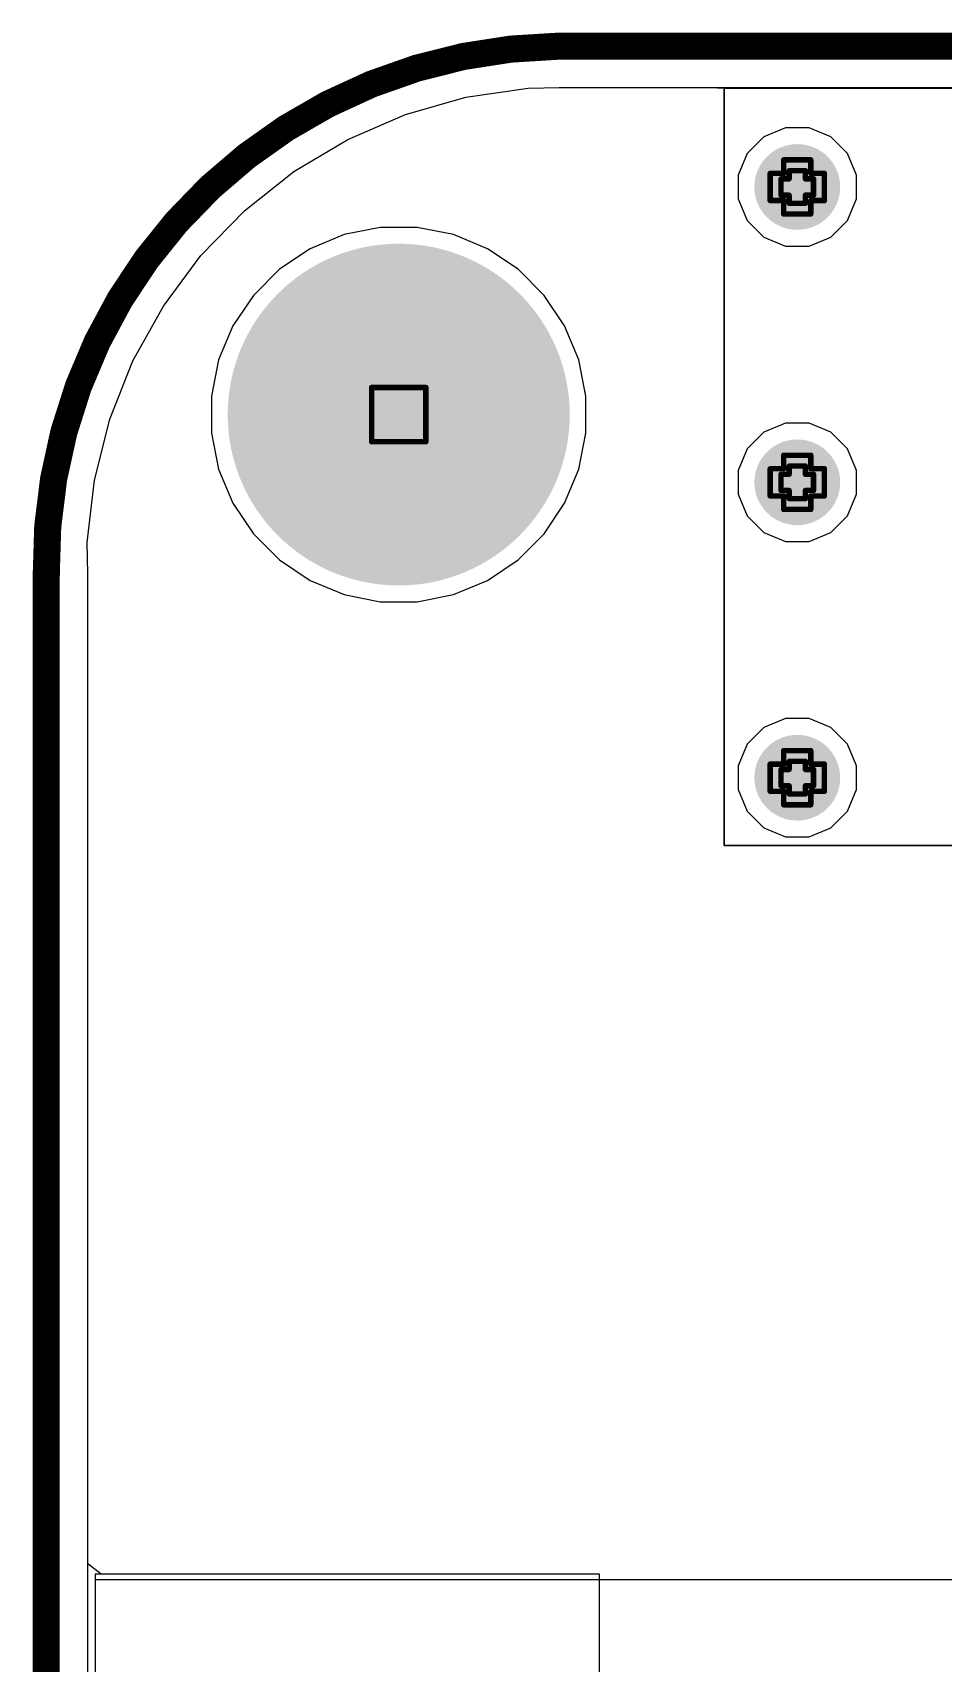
# Model space of a CAD drawing. Header units: inches. Extents: x -7 to 5163, y -3 to 5149.
# Drawn here: x -3.3 to 5.23, y 175.49 to 190.78 of the extents above; entities that cross this region are included whole.
import ezdxf

# ---------------------------------------------------------------- set-up
doc = ezdxf.new("R2010")
doc.units = ezdxf.units.IN
for name, color, linetype in [('Board Outline', 216, 'Continuous'), ('Bottom Layer', 5, 'Continuous'), ('Bottom Solder', 6, 'Continuous'), ('Drill Drawing', 1, 'Continuous'), ('GND', 76, 'Continuous'), ('Multi-Layer', 9, 'Continuous'), ('Pad Holes', 156, 'Continuous'), ('PWR', 16, 'Continuous'), ('Top Layer', 1, 'Continuous'), ('Top Solder', 216, 'Continuous'), ('Via Holes', 16, 'Continuous')]:
    doc.layers.add(name, color=color, linetype=linetype)

msp = doc.modelspace()

# ---------------------------------------------------------------- hatches: boundary and pattern name
at = {"layer": 'Bottom Layer'}
h = msp.add_hatch(color=5, dxfattribs=at)
edge = h.paths.add_edge_path()
edge.add_arc((3.861, 189.332), 0.3, 0, 360)
h = msp.add_hatch(color=5, dxfattribs=at)
edge = h.paths.add_edge_path()
edge.add_arc((0.127, 187.198), 1.5, 0, 360)
h = msp.add_hatch(color=5, dxfattribs=at)
edge = h.paths.add_edge_path()
edge.add_arc((3.861, 186.563), 0.3, 0, 360)
h = msp.add_hatch(color=5, dxfattribs=at)
edge = h.paths.add_edge_path()
edge.add_arc((3.861, 183.794), 0.3, 0, 360)
at = {"layer": 'Bottom Solder'}
h = msp.add_hatch(color=6, dxfattribs=at)
edge = h.paths.add_edge_path()
edge.add_arc((3.861, 189.332), 0.402, 0, 360)
h = msp.add_hatch(color=6, dxfattribs=at)
edge = h.paths.add_edge_path()
edge.add_arc((0.127, 187.198), 1.602, 0, 360)
h = msp.add_hatch(color=6, dxfattribs=at)
edge = h.paths.add_edge_path()
edge.add_arc((3.861, 186.563), 0.402, 0, 360)
h = msp.add_hatch(color=6, dxfattribs=at)
edge = h.paths.add_edge_path()
edge.add_arc((3.861, 183.794), 0.402, 0, 360)
at = {"layer": 'GND'}
h = msp.add_hatch(color=76, dxfattribs=at)
edge = h.paths.add_edge_path()
edge.add_arc((3.861, 189.332), 0.3, 0, 360)
h = msp.add_hatch(color=76, dxfattribs=at)
edge = h.paths.add_edge_path()
edge.add_arc((0.127, 187.198), 1.5, 0, 360)
h = msp.add_hatch(color=76, dxfattribs=at)
edge = h.paths.add_edge_path()
edge.add_arc((3.861, 186.563), 0.3, 0, 360)
h = msp.add_hatch(color=76, dxfattribs=at)
edge = h.paths.add_edge_path()
edge.add_arc((3.861, 183.794), 0.3, 0, 360)
at = {"layer": 'Multi-Layer'}
h = msp.add_hatch(color=9, dxfattribs=at)
edge = h.paths.add_edge_path()
edge.add_arc((0.127, 187.198), 1.5, 0, 360)
at = {"layer": 'Pad Holes'}
h = msp.add_hatch(color=7, dxfattribs=at)
edge = h.paths.add_edge_path()
edge.add_arc((0.127, 187.198), 1.5, 0, 360)
at = {"layer": 'PWR'}
h = msp.add_hatch(color=16, dxfattribs=at)
edge = h.paths.add_edge_path()
edge.add_arc((3.861, 189.332), 0.3, 0, 360)
h = msp.add_hatch(color=16, dxfattribs=at)
edge = h.paths.add_edge_path()
edge.add_arc((0.127, 187.198), 1.5, 0, 360)
h = msp.add_hatch(color=16, dxfattribs=at)
edge = h.paths.add_edge_path()
edge.add_arc((3.861, 186.563), 0.3, 0, 360)
h = msp.add_hatch(color=16, dxfattribs=at)
edge = h.paths.add_edge_path()
edge.add_arc((3.861, 183.794), 0.3, 0, 360)
at = {"layer": 'Top Layer'}
h = msp.add_hatch(color=1, dxfattribs=at)
edge = h.paths.add_edge_path()
edge.add_arc((3.861, 189.332), 0.3, 0, 360)
h = msp.add_hatch(color=1, dxfattribs=at)
edge = h.paths.add_edge_path()
edge.add_arc((0.127, 187.198), 1.5, 0, 360)
h = msp.add_hatch(color=1, dxfattribs=at)
edge = h.paths.add_edge_path()
edge.add_arc((3.861, 186.563), 0.3, 0, 360)
h = msp.add_hatch(color=1, dxfattribs=at)
edge = h.paths.add_edge_path()
edge.add_arc((3.861, 183.794), 0.3, 0, 360)
at = {"layer": 'Top Solder'}
h = msp.add_hatch(color=216, dxfattribs=at)
edge = h.paths.add_edge_path()
edge.add_arc((3.861, 189.332), 0.402, 0, 360)
h = msp.add_hatch(color=216, dxfattribs=at)
edge = h.paths.add_edge_path()
edge.add_arc((0.127, 187.198), 1.602, 0, 360)
h = msp.add_hatch(color=216, dxfattribs=at)
edge = h.paths.add_edge_path()
edge.add_arc((3.861, 186.563), 0.402, 0, 360)
h = msp.add_hatch(color=216, dxfattribs=at)
edge = h.paths.add_edge_path()
edge.add_arc((3.861, 183.794), 0.402, 0, 360)
at = {"layer": 'Via Holes'}
h = msp.add_hatch(color=7, dxfattribs=at)
edge = h.paths.add_edge_path()
edge.add_arc((3.861, 189.332), 0.15, 0, 360)
h = msp.add_hatch(color=7, dxfattribs=at)
edge = h.paths.add_edge_path()
edge.add_arc((3.861, 186.563), 0.15, 0, 360)
h = msp.add_hatch(color=7, dxfattribs=at)
edge = h.paths.add_edge_path()
edge.add_arc((3.861, 183.794), 0.15, 0, 360)

# ---------------------------------------------------------------- linework, layer by layer
at = {"layer": 'Board Outline'}
for points in [[(-3.175, 185.698, 0.254, 0.254, -0.414214), (1.627, 190.652, 0.254, 0.254, 0)], [(1.627, 190.652, 0.254, 0.254, 0), (74.598, 190.652, 0.254, 0.254, 0)], [(-3.175, 1.629, 0.254, 0.254, 0), (-3.175, 185.698, 0.254, 0.254, 0)]]:
    msp.add_lwpolyline(points, format="xyseb", dxfattribs=at)
for points in [[(1.563, 190.652, 0.127, 0.127, 1), (1.69, 190.652, 0.127, 0.127, 1)], [(1.563, 190.652, 0.127, 0.127, 1), (1.69, 190.652, 0.127, 0.127, 1)], [(-3.238, 185.698, 0.127, 0.127, 1), (-3.111, 185.698, 0.127, 0.127, 1)], [(-3.238, 185.698, 0.127, 0.127, 1), (-3.111, 185.698, 0.127, 0.127, 1)]]:
    msp.add_lwpolyline(points, format="xyseb", close=True, dxfattribs=at)
at = {"layer": 'Bottom Layer'}
for p, q in [((0.756, 190.173), (1.339, 190.259)), ((1.339, 190.259), (1.63, 190.263)), ((1.63, 190.263), (21.996, 190.263)), ((0.19, 190.012), (0.756, 190.173)), ((-0.35, 189.778), (0.19, 190.012)), ((3.751, 189.886), (3.547, 189.801)), ((3.971, 189.886), (3.751, 189.886)), ((4.175, 189.801), (3.971, 189.886)), ((-0.855, 189.476), (-0.35, 189.778)), ((3.547, 189.801), (3.391, 189.645)), ((4.33, 189.645), (4.175, 189.801)), ((3.391, 189.645), (3.307, 189.442)), ((4.415, 189.442), (4.33, 189.645)), ((-1.316, 189.11), (-0.855, 189.476)), ((3.307, 189.442), (3.307, 189.221)), ((4.415, 189.221), (4.415, 189.442)), ((-1.726, 188.688), (-1.316, 189.11)), ((3.307, 189.221), (3.391, 189.018)), ((4.33, 189.018), (4.415, 189.221)), ((3.391, 189.018), (3.547, 188.862)), ((4.175, 188.862), (4.33, 189.018)), ((-0.385, 188.885), (-0.704, 188.752)), ((-0.046, 188.952), (-0.385, 188.885)), ((0.3, 188.952), (-0.046, 188.952)), ((0.639, 188.885), (0.3, 188.952)), ((0.958, 188.752), (0.639, 188.885)), ((3.547, 188.862), (3.751, 188.778)), ((3.971, 188.778), (4.175, 188.862)), ((-2.077, 188.215), (-1.726, 188.688)), ((-0.704, 188.752), (-0.991, 188.56)), ((1.245, 188.56), (0.958, 188.752)), ((3.751, 188.778), (3.971, 188.778)), ((-0.991, 188.56), (-1.235, 188.316)), ((1.489, 188.316), (1.245, 188.56)), ((-2.363, 187.701), (-2.077, 188.215)), ((-1.235, 188.316), (-1.427, 188.029)), ((1.681, 188.029), (1.489, 188.316)), ((-1.427, 188.029), (-1.56, 187.71)), ((1.814, 187.71), (1.681, 188.029)), ((-2.58, 187.154), (-2.363, 187.701)), ((-1.56, 187.71), (-1.627, 187.371)), ((1.881, 187.371), (1.814, 187.71)), ((-1.627, 187.371), (-1.627, 187.025)), ((1.881, 187.025), (1.881, 187.371)), ((-2.723, 186.583), (-2.58, 187.154)), ((-1.627, 187.025), (-1.56, 186.686)), ((1.814, 186.686), (1.881, 187.025)), ((3.547, 187.033), (3.391, 186.877)), ((3.751, 187.117), (3.547, 187.033)), ((3.971, 187.117), (3.751, 187.117)), ((4.175, 187.033), (3.971, 187.117)), ((4.33, 186.877), (4.175, 187.033)), ((3.391, 186.877), (3.307, 186.673)), ((4.415, 186.673), (4.33, 186.877)), ((-1.56, 186.686), (-1.427, 186.367)), ((1.681, 186.367), (1.814, 186.686)), ((3.307, 186.673), (3.307, 186.453)), ((4.415, 186.453), (4.415, 186.673)), ((-2.791, 185.998), (-2.723, 186.583)), ((-1.427, 186.367), (-1.235, 186.08)), ((1.489, 186.08), (1.681, 186.367)), ((3.307, 186.453), (3.391, 186.249)), ((4.33, 186.249), (4.415, 186.453)), ((3.391, 186.249), (3.547, 186.093)), ((4.175, 186.093), (4.33, 186.249)), ((-1.235, 186.08), (-0.991, 185.836)), ((1.245, 185.836), (1.489, 186.08)), ((3.547, 186.093), (3.751, 186.009)), ((3.971, 186.009), (4.175, 186.093)), ((-2.787, 185.704), (-2.791, 185.998)), ((3.751, 186.009), (3.971, 186.009)), ((-0.991, 185.836), (-0.704, 185.644)), ((0.958, 185.644), (1.245, 185.836)), ((-2.787, 185.701), (-2.787, 185.704)), ((-2.787, 185.698), (-2.787, 185.701)), ((-2.787, 176.425), (-2.787, 185.698)), ((-0.704, 185.644), (-0.385, 185.511)), ((0.639, 185.511), (0.958, 185.644)), ((-0.385, 185.511), (-0.046, 185.444)), ((-0.046, 185.444), (0.3, 185.444)), ((0.3, 185.444), (0.639, 185.511)), ((3.547, 184.264), (3.391, 184.108)), ((3.751, 184.348), (3.547, 184.264)), ((3.971, 184.348), (3.751, 184.348)), ((4.175, 184.264), (3.971, 184.348)), ((4.33, 184.108), (4.175, 184.264)), ((3.391, 184.108), (3.307, 183.905)), ((4.415, 183.905), (4.33, 184.108)), ((3.307, 183.905), (3.307, 183.684)), ((4.415, 183.684), (4.415, 183.905)), ((3.307, 183.684), (3.391, 183.481)), ((4.33, 183.481), (4.415, 183.684)), ((3.391, 183.481), (3.547, 183.325)), ((4.175, 183.325), (4.33, 183.481)), ((3.547, 183.325), (3.751, 183.24)), ((3.971, 183.24), (4.175, 183.325)), ((3.751, 183.24), (3.971, 183.24)), ((-2.66, 176.327), (-2.787, 176.425)), ((2.007, 176.327), (-2.718, 176.327)), ((-2.718, 176.327), (-2.718, 106.718)), ((21.971, 176.276), (-2.718, 176.276)), ((-2.718, 176.276), (-2.718, 163.174)), ((2.007, 176.327), (-2.66, 176.327)), ((2.007, 106.718), (2.007, 176.327)), ((2.007, 176.276), (2.007, 176.327)), ((21.971, 176.276), (2.007, 176.276))]:
    msp.add_line(p, q, dxfattribs=at)
at = {"layer": 'Drill Drawing'}
for points in [[(3.734, 189.459, 0.0508, 0.0508, 0), (3.734, 189.586, 0.0508, 0.0508, 0)], [(3.734, 189.586, 0.0508, 0.0508, 0), (3.988, 189.586, 0.0508, 0.0508, 0)], [(3.988, 189.459, 0.0508, 0.0508, 0), (3.988, 189.586, 0.0508, 0.0508, 0)], [(3.607, 189.205, 0.0508, 0.0508, 0), (3.607, 189.459, 0.0508, 0.0508, 0)], [(3.607, 189.459, 0.0508, 0.0508, 0), (3.734, 189.459, 0.0508, 0.0508, 0)], [(3.708, 189.255, 0.0508, 0.0508, 0), (3.708, 189.408, 0.0508, 0.0508, 0)], [(3.708, 189.408, 0.0508, 0.0508, 0), (3.785, 189.408, 0.0508, 0.0508, 0)], [(3.785, 189.408, 0.0508, 0.0508, 0), (3.785, 189.484, 0.0508, 0.0508, 0)], [(3.785, 189.484, 0.0508, 0.0508, 0), (3.937, 189.484, 0.0508, 0.0508, 0)], [(3.937, 189.408, 0.0508, 0.0508, 0), (3.937, 189.484, 0.0508, 0.0508, 0)], [(3.937, 189.408, 0.0508, 0.0508, 0), (4.013, 189.408, 0.0508, 0.0508, 0)], [(3.988, 189.459, 0.0508, 0.0508, 0), (4.115, 189.459, 0.0508, 0.0508, 0)], [(4.013, 189.255, 0.0508, 0.0508, 0), (4.013, 189.408, 0.0508, 0.0508, 0)], [(4.115, 189.205, 0.0508, 0.0508, 0), (4.115, 189.459, 0.0508, 0.0508, 0)], [(3.708, 189.255, 0.0508, 0.0508, 0), (3.785, 189.255, 0.0508, 0.0508, 0)], [(3.785, 189.179, 0.0508, 0.0508, 0), (3.785, 189.255, 0.0508, 0.0508, 0)], [(3.937, 189.255, 0.0508, 0.0508, 0), (4.013, 189.255, 0.0508, 0.0508, 0)], [(3.937, 189.179, 0.0508, 0.0508, 0), (3.937, 189.255, 0.0508, 0.0508, 0)], [(3.607, 189.205, 0.0508, 0.0508, 0), (3.734, 189.205, 0.0508, 0.0508, 0)], [(3.734, 189.078, 0.0508, 0.0508, 0), (3.734, 189.205, 0.0508, 0.0508, 0)], [(3.785, 189.179, 0.0508, 0.0508, 0), (3.937, 189.179, 0.0508, 0.0508, 0)], [(3.988, 189.205, 0.0508, 0.0508, 0), (4.115, 189.205, 0.0508, 0.0508, 0)], [(3.988, 189.078, 0.0508, 0.0508, 0), (3.988, 189.205, 0.0508, 0.0508, 0)], [(3.734, 189.078, 0.0508, 0.0508, 0), (3.988, 189.078, 0.0508, 0.0508, 0)], [(-0.127, 187.452, 0.0508, 0.0508, 0), (0.381, 187.452, 0.0508, 0.0508, 0)], [(-0.127, 186.944, 0.0508, 0.0508, 0), (-0.127, 187.452, 0.0508, 0.0508, 0)], [(0.381, 186.944, 0.0508, 0.0508, 0), (0.381, 187.452, 0.0508, 0.0508, 0)], [(-0.127, 186.944, 0.0508, 0.0508, 0), (0.381, 186.944, 0.0508, 0.0508, 0)], [(3.734, 186.69, 0.0508, 0.0508, 0), (3.734, 186.817, 0.0508, 0.0508, 0)], [(3.734, 186.817, 0.0508, 0.0508, 0), (3.988, 186.817, 0.0508, 0.0508, 0)], [(3.988, 186.69, 0.0508, 0.0508, 0), (3.988, 186.817, 0.0508, 0.0508, 0)], [(3.607, 186.436, 0.0508, 0.0508, 0), (3.607, 186.69, 0.0508, 0.0508, 0)], [(3.607, 186.69, 0.0508, 0.0508, 0), (3.734, 186.69, 0.0508, 0.0508, 0)], [(3.708, 186.487, 0.0508, 0.0508, 0), (3.708, 186.639, 0.0508, 0.0508, 0)], [(3.708, 186.639, 0.0508, 0.0508, 0), (3.785, 186.639, 0.0508, 0.0508, 0)], [(3.785, 186.639, 0.0508, 0.0508, 0), (3.785, 186.715, 0.0508, 0.0508, 0)], [(3.785, 186.715, 0.0508, 0.0508, 0), (3.937, 186.715, 0.0508, 0.0508, 0)], [(3.937, 186.639, 0.0508, 0.0508, 0), (3.937, 186.715, 0.0508, 0.0508, 0)], [(3.937, 186.639, 0.0508, 0.0508, 0), (4.013, 186.639, 0.0508, 0.0508, 0)], [(3.988, 186.69, 0.0508, 0.0508, 0), (4.115, 186.69, 0.0508, 0.0508, 0)], [(4.013, 186.487, 0.0508, 0.0508, 0), (4.013, 186.639, 0.0508, 0.0508, 0)], [(4.115, 186.436, 0.0508, 0.0508, 0), (4.115, 186.69, 0.0508, 0.0508, 0)], [(3.708, 186.487, 0.0508, 0.0508, 0), (3.785, 186.487, 0.0508, 0.0508, 0)], [(3.785, 186.411, 0.0508, 0.0508, 0), (3.785, 186.487, 0.0508, 0.0508, 0)], [(3.937, 186.487, 0.0508, 0.0508, 0), (4.013, 186.487, 0.0508, 0.0508, 0)], [(3.937, 186.411, 0.0508, 0.0508, 0), (3.937, 186.487, 0.0508, 0.0508, 0)], [(3.607, 186.436, 0.0508, 0.0508, 0), (3.734, 186.436, 0.0508, 0.0508, 0)], [(3.734, 186.309, 0.0508, 0.0508, 0), (3.734, 186.436, 0.0508, 0.0508, 0)], [(3.785, 186.411, 0.0508, 0.0508, 0), (3.937, 186.411, 0.0508, 0.0508, 0)], [(3.988, 186.436, 0.0508, 0.0508, 0), (4.115, 186.436, 0.0508, 0.0508, 0)], [(3.988, 186.309, 0.0508, 0.0508, 0), (3.988, 186.436, 0.0508, 0.0508, 0)], [(3.734, 186.309, 0.0508, 0.0508, 0), (3.988, 186.309, 0.0508, 0.0508, 0)], [(3.734, 183.921, 0.0508, 0.0508, 0), (3.734, 184.048, 0.0508, 0.0508, 0)], [(3.734, 184.048, 0.0508, 0.0508, 0), (3.988, 184.048, 0.0508, 0.0508, 0)], [(3.988, 183.921, 0.0508, 0.0508, 0), (3.988, 184.048, 0.0508, 0.0508, 0)], [(3.607, 183.667, 0.0508, 0.0508, 0), (3.607, 183.921, 0.0508, 0.0508, 0)], [(3.607, 183.921, 0.0508, 0.0508, 0), (3.734, 183.921, 0.0508, 0.0508, 0)], [(3.785, 183.871, 0.0508, 0.0508, 0), (3.785, 183.947, 0.0508, 0.0508, 0)], [(3.785, 183.947, 0.0508, 0.0508, 0), (3.937, 183.947, 0.0508, 0.0508, 0)], [(3.937, 183.871, 0.0508, 0.0508, 0), (3.937, 183.947, 0.0508, 0.0508, 0)], [(3.988, 183.921, 0.0508, 0.0508, 0), (4.115, 183.921, 0.0508, 0.0508, 0)], [(4.115, 183.667, 0.0508, 0.0508, 0), (4.115, 183.921, 0.0508, 0.0508, 0)], [(3.708, 183.718, 0.0508, 0.0508, 0), (3.708, 183.871, 0.0508, 0.0508, 0)], [(3.708, 183.871, 0.0508, 0.0508, 0), (3.785, 183.871, 0.0508, 0.0508, 0)], [(3.937, 183.871, 0.0508, 0.0508, 0), (4.013, 183.871, 0.0508, 0.0508, 0)], [(4.013, 183.718, 0.0508, 0.0508, 0), (4.013, 183.871, 0.0508, 0.0508, 0)], [(3.607, 183.667, 0.0508, 0.0508, 0), (3.734, 183.667, 0.0508, 0.0508, 0)], [(3.708, 183.718, 0.0508, 0.0508, 0), (3.785, 183.718, 0.0508, 0.0508, 0)], [(3.734, 183.54, 0.0508, 0.0508, 0), (3.734, 183.667, 0.0508, 0.0508, 0)], [(3.785, 183.642, 0.0508, 0.0508, 0), (3.785, 183.718, 0.0508, 0.0508, 0)], [(3.785, 183.642, 0.0508, 0.0508, 0), (3.937, 183.642, 0.0508, 0.0508, 0)], [(3.937, 183.718, 0.0508, 0.0508, 0), (4.013, 183.718, 0.0508, 0.0508, 0)], [(3.937, 183.642, 0.0508, 0.0508, 0), (3.937, 183.718, 0.0508, 0.0508, 0)], [(3.988, 183.667, 0.0508, 0.0508, 0), (4.115, 183.667, 0.0508, 0.0508, 0)], [(3.988, 183.54, 0.0508, 0.0508, 0), (3.988, 183.667, 0.0508, 0.0508, 0)], [(3.734, 183.54, 0.0508, 0.0508, 0), (3.988, 183.54, 0.0508, 0.0508, 0)]]:
    msp.add_lwpolyline(points, format="xyseb", dxfattribs=at)
for points in [[(3.721, 189.586, 0.0254, 0.0254, 1), (3.747, 189.586, 0.0254, 0.0254, 1)], [(3.721, 189.586, 0.0254, 0.0254, 1), (3.747, 189.586, 0.0254, 0.0254, 1)], [(3.975, 189.586, 0.0254, 0.0254, 1), (4, 189.586, 0.0254, 0.0254, 1)], [(3.975, 189.586, 0.0254, 0.0254, 1), (4, 189.586, 0.0254, 0.0254, 1)], [(3.594, 189.459, 0.0254, 0.0254, 1), (3.619, 189.459, 0.0254, 0.0254, 1)], [(3.594, 189.459, 0.0254, 0.0254, 1), (3.619, 189.459, 0.0254, 0.0254, 1)], [(3.696, 189.408, 0.0254, 0.0254, 1), (3.721, 189.408, 0.0254, 0.0254, 1)], [(3.696, 189.408, 0.0254, 0.0254, 1), (3.721, 189.408, 0.0254, 0.0254, 1)], [(3.721, 189.459, 0.0254, 0.0254, 1), (3.747, 189.459, 0.0254, 0.0254, 1)], [(3.721, 189.459, 0.0254, 0.0254, 1), (3.747, 189.459, 0.0254, 0.0254, 1)], [(3.772, 189.484, 0.0254, 0.0254, 1), (3.797, 189.484, 0.0254, 0.0254, 1)], [(3.772, 189.484, 0.0254, 0.0254, 1), (3.797, 189.484, 0.0254, 0.0254, 1)], [(3.772, 189.408, 0.0254, 0.0254, 1), (3.797, 189.408, 0.0254, 0.0254, 1)], [(3.772, 189.408, 0.0254, 0.0254, 1), (3.797, 189.408, 0.0254, 0.0254, 1)], [(3.924, 189.484, 0.0254, 0.0254, 1), (3.95, 189.484, 0.0254, 0.0254, 1)], [(3.924, 189.484, 0.0254, 0.0254, 1), (3.95, 189.484, 0.0254, 0.0254, 1)], [(3.924, 189.408, 0.0254, 0.0254, 1), (3.95, 189.408, 0.0254, 0.0254, 1)], [(3.924, 189.408, 0.0254, 0.0254, 1), (3.95, 189.408, 0.0254, 0.0254, 1)], [(3.975, 189.459, 0.0254, 0.0254, 1), (4, 189.459, 0.0254, 0.0254, 1)], [(3.975, 189.459, 0.0254, 0.0254, 1), (4, 189.459, 0.0254, 0.0254, 1)], [(4, 189.408, 0.0254, 0.0254, 1), (4.026, 189.408, 0.0254, 0.0254, 1)], [(4, 189.408, 0.0254, 0.0254, 1), (4.026, 189.408, 0.0254, 0.0254, 1)], [(4.102, 189.459, 0.0254, 0.0254, 1), (4.128, 189.459, 0.0254, 0.0254, 1)], [(4.102, 189.459, 0.0254, 0.0254, 1), (4.128, 189.459, 0.0254, 0.0254, 1)], [(3.696, 189.255, 0.0254, 0.0254, 1), (3.721, 189.255, 0.0254, 0.0254, 1)], [(3.696, 189.255, 0.0254, 0.0254, 1), (3.721, 189.255, 0.0254, 0.0254, 1)], [(3.772, 189.255, 0.0254, 0.0254, 1), (3.797, 189.255, 0.0254, 0.0254, 1)], [(3.772, 189.255, 0.0254, 0.0254, 1), (3.797, 189.255, 0.0254, 0.0254, 1)], [(3.924, 189.255, 0.0254, 0.0254, 1), (3.95, 189.255, 0.0254, 0.0254, 1)], [(3.924, 189.255, 0.0254, 0.0254, 1), (3.95, 189.255, 0.0254, 0.0254, 1)], [(4, 189.255, 0.0254, 0.0254, 1), (4.026, 189.255, 0.0254, 0.0254, 1)], [(4, 189.255, 0.0254, 0.0254, 1), (4.026, 189.255, 0.0254, 0.0254, 1)], [(3.594, 189.205, 0.0254, 0.0254, 1), (3.619, 189.205, 0.0254, 0.0254, 1)], [(3.594, 189.205, 0.0254, 0.0254, 1), (3.619, 189.205, 0.0254, 0.0254, 1)], [(3.721, 189.205, 0.0254, 0.0254, 1), (3.747, 189.205, 0.0254, 0.0254, 1)], [(3.721, 189.205, 0.0254, 0.0254, 1), (3.747, 189.205, 0.0254, 0.0254, 1)], [(3.772, 189.179, 0.0254, 0.0254, 1), (3.797, 189.179, 0.0254, 0.0254, 1)], [(3.772, 189.179, 0.0254, 0.0254, 1), (3.797, 189.179, 0.0254, 0.0254, 1)], [(3.924, 189.179, 0.0254, 0.0254, 1), (3.95, 189.179, 0.0254, 0.0254, 1)], [(3.924, 189.179, 0.0254, 0.0254, 1), (3.95, 189.179, 0.0254, 0.0254, 1)], [(3.975, 189.205, 0.0254, 0.0254, 1), (4, 189.205, 0.0254, 0.0254, 1)], [(3.975, 189.205, 0.0254, 0.0254, 1), (4, 189.205, 0.0254, 0.0254, 1)], [(4.102, 189.205, 0.0254, 0.0254, 1), (4.128, 189.205, 0.0254, 0.0254, 1)], [(4.102, 189.205, 0.0254, 0.0254, 1), (4.128, 189.205, 0.0254, 0.0254, 1)], [(3.721, 189.078, 0.0254, 0.0254, 1), (3.747, 189.078, 0.0254, 0.0254, 1)], [(3.721, 189.078, 0.0254, 0.0254, 1), (3.747, 189.078, 0.0254, 0.0254, 1)], [(3.975, 189.078, 0.0254, 0.0254, 1), (4, 189.078, 0.0254, 0.0254, 1)], [(3.975, 189.078, 0.0254, 0.0254, 1), (4, 189.078, 0.0254, 0.0254, 1)], [(-0.14, 187.452, 0.0254, 0.0254, 1), (-0.114, 187.452, 0.0254, 0.0254, 1)], [(-0.14, 187.452, 0.0254, 0.0254, 1), (-0.114, 187.452, 0.0254, 0.0254, 1)], [(0.368, 187.452, 0.0254, 0.0254, 1), (0.394, 187.452, 0.0254, 0.0254, 1)], [(0.368, 187.452, 0.0254, 0.0254, 1), (0.394, 187.452, 0.0254, 0.0254, 1)], [(-0.14, 186.944, 0.0254, 0.0254, 1), (-0.114, 186.944, 0.0254, 0.0254, 1)], [(-0.14, 186.944, 0.0254, 0.0254, 1), (-0.114, 186.944, 0.0254, 0.0254, 1)], [(0.368, 186.944, 0.0254, 0.0254, 1), (0.394, 186.944, 0.0254, 0.0254, 1)], [(0.368, 186.944, 0.0254, 0.0254, 1), (0.394, 186.944, 0.0254, 0.0254, 1)], [(3.721, 186.817, 0.0254, 0.0254, 1), (3.747, 186.817, 0.0254, 0.0254, 1)], [(3.721, 186.817, 0.0254, 0.0254, 1), (3.747, 186.817, 0.0254, 0.0254, 1)], [(3.975, 186.817, 0.0254, 0.0254, 1), (4, 186.817, 0.0254, 0.0254, 1)], [(3.975, 186.817, 0.0254, 0.0254, 1), (4, 186.817, 0.0254, 0.0254, 1)], [(3.594, 186.69, 0.0254, 0.0254, 1), (3.619, 186.69, 0.0254, 0.0254, 1)], [(3.594, 186.69, 0.0254, 0.0254, 1), (3.619, 186.69, 0.0254, 0.0254, 1)], [(3.696, 186.639, 0.0254, 0.0254, 1), (3.721, 186.639, 0.0254, 0.0254, 1)], [(3.696, 186.639, 0.0254, 0.0254, 1), (3.721, 186.639, 0.0254, 0.0254, 1)], [(3.721, 186.69, 0.0254, 0.0254, 1), (3.747, 186.69, 0.0254, 0.0254, 1)], [(3.721, 186.69, 0.0254, 0.0254, 1), (3.747, 186.69, 0.0254, 0.0254, 1)], [(3.772, 186.715, 0.0254, 0.0254, 1), (3.797, 186.715, 0.0254, 0.0254, 1)], [(3.772, 186.715, 0.0254, 0.0254, 1), (3.797, 186.715, 0.0254, 0.0254, 1)], [(3.772, 186.639, 0.0254, 0.0254, 1), (3.797, 186.639, 0.0254, 0.0254, 1)], [(3.772, 186.639, 0.0254, 0.0254, 1), (3.797, 186.639, 0.0254, 0.0254, 1)], [(3.924, 186.715, 0.0254, 0.0254, 1), (3.95, 186.715, 0.0254, 0.0254, 1)], [(3.924, 186.715, 0.0254, 0.0254, 1), (3.95, 186.715, 0.0254, 0.0254, 1)], [(3.924, 186.639, 0.0254, 0.0254, 1), (3.95, 186.639, 0.0254, 0.0254, 1)], [(3.924, 186.639, 0.0254, 0.0254, 1), (3.95, 186.639, 0.0254, 0.0254, 1)], [(3.975, 186.69, 0.0254, 0.0254, 1), (4, 186.69, 0.0254, 0.0254, 1)], [(3.975, 186.69, 0.0254, 0.0254, 1), (4, 186.69, 0.0254, 0.0254, 1)], [(4, 186.639, 0.0254, 0.0254, 1), (4.026, 186.639, 0.0254, 0.0254, 1)], [(4, 186.639, 0.0254, 0.0254, 1), (4.026, 186.639, 0.0254, 0.0254, 1)], [(4.102, 186.69, 0.0254, 0.0254, 1), (4.128, 186.69, 0.0254, 0.0254, 1)], [(4.102, 186.69, 0.0254, 0.0254, 1), (4.128, 186.69, 0.0254, 0.0254, 1)], [(3.696, 186.487, 0.0254, 0.0254, 1), (3.721, 186.487, 0.0254, 0.0254, 1)], [(3.696, 186.487, 0.0254, 0.0254, 1), (3.721, 186.487, 0.0254, 0.0254, 1)], [(3.772, 186.487, 0.0254, 0.0254, 1), (3.797, 186.487, 0.0254, 0.0254, 1)], [(3.772, 186.487, 0.0254, 0.0254, 1), (3.797, 186.487, 0.0254, 0.0254, 1)], [(3.924, 186.487, 0.0254, 0.0254, 1), (3.95, 186.487, 0.0254, 0.0254, 1)], [(3.924, 186.487, 0.0254, 0.0254, 1), (3.95, 186.487, 0.0254, 0.0254, 1)], [(4, 186.487, 0.0254, 0.0254, 1), (4.026, 186.487, 0.0254, 0.0254, 1)], [(4, 186.487, 0.0254, 0.0254, 1), (4.026, 186.487, 0.0254, 0.0254, 1)], [(3.594, 186.436, 0.0254, 0.0254, 1), (3.619, 186.436, 0.0254, 0.0254, 1)], [(3.594, 186.436, 0.0254, 0.0254, 1), (3.619, 186.436, 0.0254, 0.0254, 1)], [(3.721, 186.436, 0.0254, 0.0254, 1), (3.747, 186.436, 0.0254, 0.0254, 1)], [(3.721, 186.436, 0.0254, 0.0254, 1), (3.747, 186.436, 0.0254, 0.0254, 1)], [(3.772, 186.411, 0.0254, 0.0254, 1), (3.797, 186.411, 0.0254, 0.0254, 1)], [(3.772, 186.411, 0.0254, 0.0254, 1), (3.797, 186.411, 0.0254, 0.0254, 1)], [(3.924, 186.411, 0.0254, 0.0254, 1), (3.95, 186.411, 0.0254, 0.0254, 1)], [(3.924, 186.411, 0.0254, 0.0254, 1), (3.95, 186.411, 0.0254, 0.0254, 1)], [(3.975, 186.436, 0.0254, 0.0254, 1), (4, 186.436, 0.0254, 0.0254, 1)], [(3.975, 186.436, 0.0254, 0.0254, 1), (4, 186.436, 0.0254, 0.0254, 1)], [(4.102, 186.436, 0.0254, 0.0254, 1), (4.128, 186.436, 0.0254, 0.0254, 1)], [(4.102, 186.436, 0.0254, 0.0254, 1), (4.128, 186.436, 0.0254, 0.0254, 1)], [(3.721, 186.309, 0.0254, 0.0254, 1), (3.747, 186.309, 0.0254, 0.0254, 1)], [(3.721, 186.309, 0.0254, 0.0254, 1), (3.747, 186.309, 0.0254, 0.0254, 1)], [(3.975, 186.309, 0.0254, 0.0254, 1), (4, 186.309, 0.0254, 0.0254, 1)], [(3.975, 186.309, 0.0254, 0.0254, 1), (4, 186.309, 0.0254, 0.0254, 1)], [(3.721, 184.048, 0.0254, 0.0254, 1), (3.747, 184.048, 0.0254, 0.0254, 1)], [(3.721, 184.048, 0.0254, 0.0254, 1), (3.747, 184.048, 0.0254, 0.0254, 1)], [(3.975, 184.048, 0.0254, 0.0254, 1), (4, 184.048, 0.0254, 0.0254, 1)], [(3.975, 184.048, 0.0254, 0.0254, 1), (4, 184.048, 0.0254, 0.0254, 1)], [(3.594, 183.921, 0.0254, 0.0254, 1), (3.619, 183.921, 0.0254, 0.0254, 1)], [(3.594, 183.921, 0.0254, 0.0254, 1), (3.619, 183.921, 0.0254, 0.0254, 1)], [(3.721, 183.921, 0.0254, 0.0254, 1), (3.747, 183.921, 0.0254, 0.0254, 1)], [(3.721, 183.921, 0.0254, 0.0254, 1), (3.747, 183.921, 0.0254, 0.0254, 1)], [(3.772, 183.947, 0.0254, 0.0254, 1), (3.797, 183.947, 0.0254, 0.0254, 1)], [(3.772, 183.947, 0.0254, 0.0254, 1), (3.797, 183.947, 0.0254, 0.0254, 1)], [(3.924, 183.947, 0.0254, 0.0254, 1), (3.95, 183.947, 0.0254, 0.0254, 1)], [(3.924, 183.947, 0.0254, 0.0254, 1), (3.95, 183.947, 0.0254, 0.0254, 1)], [(3.975, 183.921, 0.0254, 0.0254, 1), (4, 183.921, 0.0254, 0.0254, 1)], [(3.975, 183.921, 0.0254, 0.0254, 1), (4, 183.921, 0.0254, 0.0254, 1)], [(4.102, 183.921, 0.0254, 0.0254, 1), (4.128, 183.921, 0.0254, 0.0254, 1)], [(4.102, 183.921, 0.0254, 0.0254, 1), (4.128, 183.921, 0.0254, 0.0254, 1)], [(3.696, 183.871, 0.0254, 0.0254, 1), (3.721, 183.871, 0.0254, 0.0254, 1)], [(3.696, 183.871, 0.0254, 0.0254, 1), (3.721, 183.871, 0.0254, 0.0254, 1)], [(3.772, 183.871, 0.0254, 0.0254, 1), (3.797, 183.871, 0.0254, 0.0254, 1)], [(3.772, 183.871, 0.0254, 0.0254, 1), (3.797, 183.871, 0.0254, 0.0254, 1)], [(3.924, 183.871, 0.0254, 0.0254, 1), (3.95, 183.871, 0.0254, 0.0254, 1)], [(3.924, 183.871, 0.0254, 0.0254, 1), (3.95, 183.871, 0.0254, 0.0254, 1)], [(4, 183.871, 0.0254, 0.0254, 1), (4.026, 183.871, 0.0254, 0.0254, 1)], [(4, 183.871, 0.0254, 0.0254, 1), (4.026, 183.871, 0.0254, 0.0254, 1)], [(3.594, 183.667, 0.0254, 0.0254, 1), (3.619, 183.667, 0.0254, 0.0254, 1)], [(3.594, 183.667, 0.0254, 0.0254, 1), (3.619, 183.667, 0.0254, 0.0254, 1)], [(3.696, 183.718, 0.0254, 0.0254, 1), (3.721, 183.718, 0.0254, 0.0254, 1)], [(3.696, 183.718, 0.0254, 0.0254, 1), (3.721, 183.718, 0.0254, 0.0254, 1)], [(3.721, 183.667, 0.0254, 0.0254, 1), (3.747, 183.667, 0.0254, 0.0254, 1)], [(3.721, 183.667, 0.0254, 0.0254, 1), (3.747, 183.667, 0.0254, 0.0254, 1)], [(3.772, 183.718, 0.0254, 0.0254, 1), (3.797, 183.718, 0.0254, 0.0254, 1)], [(3.772, 183.718, 0.0254, 0.0254, 1), (3.797, 183.718, 0.0254, 0.0254, 1)], [(3.772, 183.642, 0.0254, 0.0254, 1), (3.797, 183.642, 0.0254, 0.0254, 1)], [(3.772, 183.642, 0.0254, 0.0254, 1), (3.797, 183.642, 0.0254, 0.0254, 1)], [(3.924, 183.718, 0.0254, 0.0254, 1), (3.95, 183.718, 0.0254, 0.0254, 1)], [(3.924, 183.718, 0.0254, 0.0254, 1), (3.95, 183.718, 0.0254, 0.0254, 1)], [(3.924, 183.642, 0.0254, 0.0254, 1), (3.95, 183.642, 0.0254, 0.0254, 1)], [(3.924, 183.642, 0.0254, 0.0254, 1), (3.95, 183.642, 0.0254, 0.0254, 1)], [(3.975, 183.667, 0.0254, 0.0254, 1), (4, 183.667, 0.0254, 0.0254, 1)], [(3.975, 183.667, 0.0254, 0.0254, 1), (4, 183.667, 0.0254, 0.0254, 1)], [(4, 183.718, 0.0254, 0.0254, 1), (4.026, 183.718, 0.0254, 0.0254, 1)], [(4, 183.718, 0.0254, 0.0254, 1), (4.026, 183.718, 0.0254, 0.0254, 1)], [(4.102, 183.667, 0.0254, 0.0254, 1), (4.128, 183.667, 0.0254, 0.0254, 1)], [(4.102, 183.667, 0.0254, 0.0254, 1), (4.128, 183.667, 0.0254, 0.0254, 1)], [(3.721, 183.54, 0.0254, 0.0254, 1), (3.747, 183.54, 0.0254, 0.0254, 1)], [(3.721, 183.54, 0.0254, 0.0254, 1), (3.747, 183.54, 0.0254, 0.0254, 1)], [(3.975, 183.54, 0.0254, 0.0254, 1), (4, 183.54, 0.0254, 0.0254, 1)], [(3.975, 183.54, 0.0254, 0.0254, 1), (4, 183.54, 0.0254, 0.0254, 1)]]:
    msp.add_lwpolyline(points, format="xyseb", close=True, dxfattribs=at)
at = {"layer": 'GND'}
for p, q in [((0.756, 190.173), (1.339, 190.259)), ((1.339, 190.259), (1.63, 190.263)), ((1.63, 190.263), (3.052, 190.263)), ((3.052, 190.263), (3.177, 190.259)), ((3.177, 183.159), (3.177, 190.259)), ((3.177, 190.259), (9.682, 190.259)), ((3.177, 190.259), (3.177, 190.136)), ((0.19, 190.012), (0.756, 190.173)), ((3.177, 190.136), (3.177, 183.159)), ((-0.35, 189.778), (0.19, 190.012)), ((-0.855, 189.476), (-0.35, 189.778)), ((-1.316, 189.11), (-0.855, 189.476)), ((-1.726, 188.688), (-1.316, 189.11)), ((-0.385, 188.885), (-0.704, 188.752)), ((-0.046, 188.952), (-0.385, 188.885)), ((0.3, 188.952), (-0.046, 188.952)), ((0.639, 188.885), (0.3, 188.952)), ((0.958, 188.752), (0.639, 188.885)), ((-2.077, 188.215), (-1.726, 188.688)), ((-0.704, 188.752), (-0.991, 188.56)), ((1.245, 188.56), (0.958, 188.752)), ((-0.991, 188.56), (-1.235, 188.316)), ((1.489, 188.316), (1.245, 188.56)), ((-2.363, 187.701), (-2.077, 188.215)), ((-1.235, 188.316), (-1.427, 188.029)), ((1.681, 188.029), (1.489, 188.316)), ((-1.427, 188.029), (-1.56, 187.71)), ((1.814, 187.71), (1.681, 188.029)), ((-2.58, 187.154), (-2.363, 187.701)), ((-1.56, 187.71), (-1.627, 187.371)), ((1.881, 187.371), (1.814, 187.71)), ((-1.627, 187.371), (-1.627, 187.025)), ((1.881, 187.025), (1.881, 187.371)), ((-2.723, 186.583), (-2.58, 187.154)), ((-1.627, 187.025), (-1.56, 186.686)), ((1.814, 186.686), (1.881, 187.025)), ((-1.56, 186.686), (-1.427, 186.367)), ((1.681, 186.367), (1.814, 186.686)), ((-2.791, 185.998), (-2.723, 186.583)), ((-1.427, 186.367), (-1.235, 186.08)), ((1.489, 186.08), (1.681, 186.367)), ((-1.235, 186.08), (-0.991, 185.836)), ((1.245, 185.836), (1.489, 186.08)), ((-2.787, 185.704), (-2.791, 185.998)), ((-0.991, 185.836), (-0.704, 185.644)), ((0.958, 185.644), (1.245, 185.836)), ((-2.787, 185.701), (-2.787, 185.704)), ((-2.787, 185.698), (-2.787, 185.701)), ((-2.787, 1.629), (-2.787, 185.698)), ((-0.704, 185.644), (-0.385, 185.511)), ((0.639, 185.511), (0.958, 185.644)), ((-0.385, 185.511), (-0.046, 185.444)), ((-0.046, 185.444), (0.3, 185.444)), ((0.3, 185.444), (0.639, 185.511)), ((9.682, 183.159), (3.177, 183.159)), ((3.177, 183.159), (9.682, 183.159))]:
    msp.add_line(p, q, dxfattribs=at)
at = {"layer": 'PWR'}
for p, q in [((0.756, 190.173), (1.339, 190.259)), ((1.339, 190.259), (1.63, 190.263)), ((1.63, 190.263), (21.438, 190.263)), ((0.19, 190.012), (0.756, 190.173)), ((-0.35, 189.778), (0.19, 190.012)), ((-0.855, 189.476), (-0.35, 189.778)), ((-1.316, 189.11), (-0.855, 189.476)), ((-1.726, 188.688), (-1.316, 189.11)), ((-0.385, 188.885), (-0.704, 188.752)), ((-0.046, 188.952), (-0.385, 188.885)), ((0.3, 188.952), (-0.046, 188.952)), ((0.639, 188.885), (0.3, 188.952)), ((0.958, 188.752), (0.639, 188.885)), ((-2.077, 188.215), (-1.726, 188.688)), ((-0.704, 188.752), (-0.991, 188.56)), ((1.245, 188.56), (0.958, 188.752)), ((-0.991, 188.56), (-1.235, 188.316)), ((1.489, 188.316), (1.245, 188.56)), ((-2.363, 187.701), (-2.077, 188.215)), ((-1.235, 188.316), (-1.427, 188.029)), ((1.681, 188.029), (1.489, 188.316)), ((-1.427, 188.029), (-1.56, 187.71)), ((1.814, 187.71), (1.681, 188.029)), ((-2.58, 187.154), (-2.363, 187.701)), ((-1.56, 187.71), (-1.627, 187.371)), ((1.881, 187.371), (1.814, 187.71)), ((-1.627, 187.371), (-1.627, 187.025)), ((1.881, 187.025), (1.881, 187.371)), ((-2.723, 186.583), (-2.58, 187.154)), ((-1.627, 187.025), (-1.56, 186.686)), ((1.814, 186.686), (1.881, 187.025)), ((-1.56, 186.686), (-1.427, 186.367)), ((1.681, 186.367), (1.814, 186.686)), ((-2.791, 185.998), (-2.723, 186.583)), ((-1.427, 186.367), (-1.235, 186.08)), ((1.489, 186.08), (1.681, 186.367)), ((-1.235, 186.08), (-0.991, 185.836)), ((1.245, 185.836), (1.489, 186.08)), ((-2.787, 185.704), (-2.791, 185.998)), ((-0.991, 185.836), (-0.704, 185.644)), ((0.958, 185.644), (1.245, 185.836)), ((-2.787, 185.701), (-2.787, 185.704)), ((-2.787, 185.698), (-2.787, 185.701)), ((-2.787, 120.066), (-2.787, 185.698)), ((-0.704, 185.644), (-0.385, 185.511)), ((0.639, 185.511), (0.958, 185.644)), ((-0.385, 185.511), (-0.046, 185.444)), ((-0.046, 185.444), (0.3, 185.444)), ((0.3, 185.444), (0.639, 185.511))]:
    msp.add_line(p, q, dxfattribs=at)
at = {"layer": 'Top Layer'}
for p, q in [((0.756, 190.173), (1.339, 190.259)), ((1.339, 190.259), (1.63, 190.263)), ((1.63, 190.263), (10.871, 190.263)), ((0.19, 190.012), (0.756, 190.173)), ((-0.35, 189.778), (0.19, 190.012)), ((-0.855, 189.476), (-0.35, 189.778)), ((-1.316, 189.11), (-0.855, 189.476)), ((-1.726, 188.688), (-1.316, 189.11)), ((-0.385, 188.885), (-0.704, 188.752)), ((-0.046, 188.952), (-0.385, 188.885)), ((0.3, 188.952), (-0.046, 188.952)), ((0.639, 188.885), (0.3, 188.952)), ((0.958, 188.752), (0.639, 188.885)), ((-2.077, 188.215), (-1.726, 188.688)), ((-0.704, 188.752), (-0.991, 188.56)), ((1.245, 188.56), (0.958, 188.752)), ((-0.991, 188.56), (-1.235, 188.316)), ((1.489, 188.316), (1.245, 188.56)), ((-2.363, 187.701), (-2.077, 188.215)), ((-1.235, 188.316), (-1.427, 188.029)), ((1.681, 188.029), (1.489, 188.316)), ((-1.427, 188.029), (-1.56, 187.71)), ((1.814, 187.71), (1.681, 188.029)), ((-2.58, 187.154), (-2.363, 187.701)), ((-1.56, 187.71), (-1.627, 187.371)), ((1.881, 187.371), (1.814, 187.71)), ((-1.627, 187.371), (-1.627, 187.025)), ((1.881, 187.025), (1.881, 187.371)), ((-2.723, 186.583), (-2.58, 187.154)), ((-1.627, 187.025), (-1.56, 186.686)), ((1.814, 186.686), (1.881, 187.025)), ((-1.56, 186.686), (-1.427, 186.367)), ((1.681, 186.367), (1.814, 186.686)), ((-2.791, 185.998), (-2.723, 186.583)), ((-1.427, 186.367), (-1.235, 186.08)), ((1.489, 186.08), (1.681, 186.367)), ((-1.235, 186.08), (-0.991, 185.836)), ((1.245, 185.836), (1.489, 186.08)), ((-2.787, 185.704), (-2.791, 185.998)), ((-0.991, 185.836), (-0.704, 185.644)), ((0.958, 185.644), (1.245, 185.836)), ((-2.787, 185.701), (-2.787, 185.704)), ((-2.787, 185.698), (-2.787, 185.701)), ((-2.787, 165.278), (-2.787, 185.698)), ((-0.704, 185.644), (-0.385, 185.511)), ((0.639, 185.511), (0.958, 185.644)), ((-0.385, 185.511), (-0.046, 185.444)), ((-0.046, 185.444), (0.3, 185.444)), ((0.3, 185.444), (0.639, 185.511))]:
    msp.add_line(p, q, dxfattribs=at)

doc.saveas('drawing.dxf')
